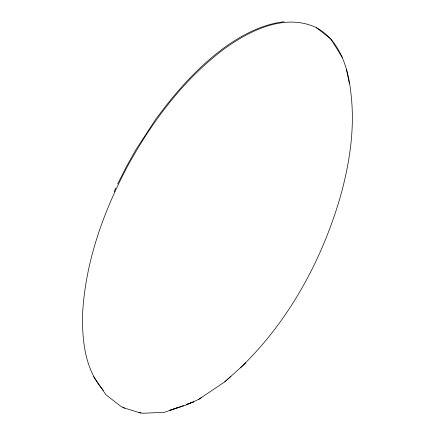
<?xml version="1.0" encoding="UTF-8"?>
<svg xmlns="http://www.w3.org/2000/svg" width="435" height="435" viewBox="0 0 435 435"><rect width="100%" height="100%" fill="white"/><g stroke="black" fill="none" stroke-linecap="round" stroke-linejoin="round"><path stroke-width="0.65" d="M114.122 191.862L115.737 188.105M117.651 183.978L126.634 166.235L135.948 149.629L156.323 118.325L159.384 114.394C178.611 88.697 200.524 64.641 226.727 45.892C243.872 33.99 263.077 24.175 284.06 21.75M240.599 367.635C289.052 320.997 322.253 259.738 340.714 195.397C349.865 162.146 355.107 127.254 350.866 92.796C348.288 68.088 339.648 40.058 316.212 27.557C284.446 12.735 249.163 30.798 223.324 49.563C182.314 80.785 150.967 123.04 126.563 168.068C102.954 213.172 85.363 262.468 82.606 313.651C81.959 340.235 84.917 369.728 103.405 390.385M177.29 407.698L169.666 410.412L185.223 405.415L198.632 399.422L224.759 381.859L230.876 376.34M224.759 381.859L245.878 362.872M198.632 399.422L201.47 397.541M183.613 405.523L164.539 412.293L143.104 413.25L138.944 412.527M186.158 404.599L193.798 401.82L186.175 404.534M93.628 376.574L105.912 394.741L121.077 406.535L124.801 408.144M122.817 407.557L140.902 413.114M316.212 27.557L330.953 39.085L342.41 57.686M346.499 69.649L349.321 83.292"/></g></svg>
